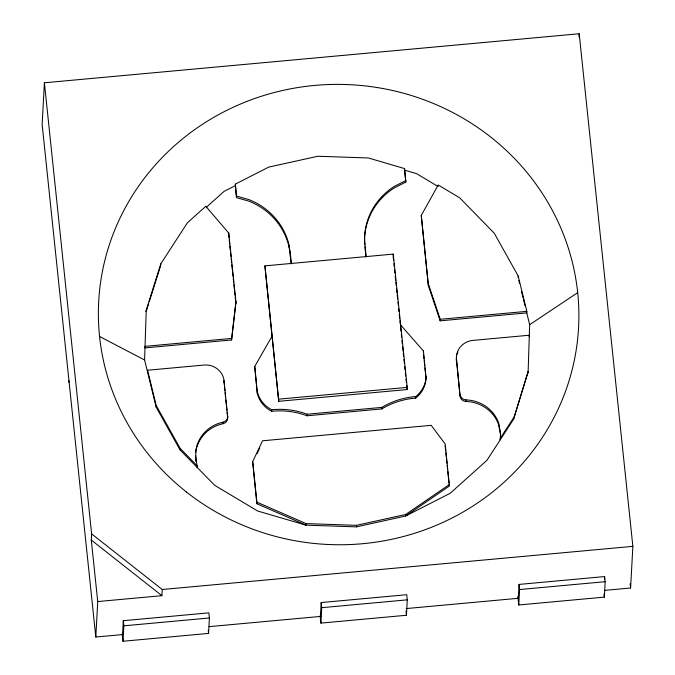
<?xml version="1.0" encoding="UTF-8"?>
<svg xmlns="http://www.w3.org/2000/svg" width="675" height="675" viewBox="0 0 675 675"><rect width="100%" height="100%" fill="white"/><g stroke="black" fill="none" stroke-linecap="round" stroke-linejoin="round"><path stroke-width="1.01" d="M513.515 419.318L528.179 371.503L513.515 419.318L486.92 460.342L450.124 493.324L405.616 516.012L356.442 526.871L305.952 525.15L257.588 510.975L214.65 485.3L180.048 449.888L156.161 407.143L144.593 359.986L146.239 310.078L160.81 263.807L187.405 222.784L205.807 206.288L228.741 233.078L235.946 301.852L231.601 339.955L144.99 347.895L145.066 346.351L231.677 338.411L235.946 301.852M528.095 373.047L529.656 324.683L526.264 310.871M604.387 590.406L630.602 588.001L632.863 546.353L579.192 33.75L44.398 82.78L42.137 124.428L95.808 637.031L123.069 634.534M68.892 382.269L68.977 380.734M95.808 637.031L97.732 601.56L91.285 540.042L91.623 533.874L44.398 82.78M122.546 634.584L123.297 620.696L208.87 612.858L209.402 617.979L208.567 633.403L123.002 641.25L122.234 633.96M123.002 641.25L123.837 625.826L123.297 620.696M146.239 310.078L146.154 311.622L148.694 303.573M147.488 371.773L147.572 370.229L203.993 365.057A18.352 17.584 3.1 0 1 224.092 380.886L227.669 417.437A6.134 5.872 3.1 0 1 222.927 423.731A35.319 33.826 3.1 0 0 195.725 452.318M160.726 265.351L160.81 263.807M156.161 407.143L156.237 405.599L147.572 370.229M97.732 601.56L161.907 595.671L162.236 589.503L91.623 533.874M180.048 449.888L180.132 448.343L156.237 405.599M195.531 455.92L197.353 467.598L196.805 465.598M228.741 233.078L228.985 237.752M224.218 384.488L224.092 380.886M291.178 263.883L289.17 247.463A66.758 63.939 3.1 0 0 248.991 201.218L236.503 197.615L235.339 184.132L268.718 167.105L317.891 156.254L368.373 157.975L404.646 168.607L405.818 182.09L394.31 187.895A66.758 63.939 3.1 0 0 364.492 240.562L364.686 244.645M222.927 423.731L223.012 422.187A6.134 5.872 3.1 0 0 227.753 415.901M236.503 197.615L235.339 184.132M231.601 339.955L231.677 338.411M272.438 335.534L254.737 366.432L257.327 393.5A28.198 27.017 3.1 0 0 271.671 411.303A75.17 71.997 3.1 0 1 307.083 415.775L381.831 408.923A75.17 71.997 3.1 0 1 415.64 398.107A28.198 27.017 3.1 0 0 426.018 378.034L423.427 350.966L400.646 325.004M252.678 461.666L256.829 503.71L305.952 525.15L306.037 523.606L256.913 502.166L252.678 461.666L262.524 440.792L431.215 425.326L445.205 444.015L449.356 486.059L405.616 516.012L405.7 514.468L449.44 484.515M257.327 393.5L254.737 366.432M264.912 265.874L278.75 401.313L407.101 389.543L407.219 387.382L393.263 254.104L264.912 265.874L278.75 401.313M256.829 503.71L256.913 502.166M271.671 411.303L271.755 409.759A28.198 27.017 3.1 0 1 257.411 391.956M289.17 247.463L289.254 245.919A66.758 63.939 3.1 0 0 249.075 199.673L236.587 196.071M289.988 252.517L289.254 245.919M307.083 415.775L307.167 414.231L381.907 407.379A75.17 71.997 3.1 0 1 415.724 396.562A28.198 27.017 3.1 0 0 426.102 376.49M320.423 616.444L321.173 602.556L406.738 594.709L407.278 599.839L406.443 615.263L320.878 623.109L320.11 615.819M320.878 623.109L321.713 607.686L321.173 602.556M364.492 240.562L364.567 239.017A66.758 63.939 3.1 0 1 394.394 186.351L405.903 180.546M356.442 526.871L356.527 525.327L405.7 514.468M381.831 408.923L381.907 407.379M393.188 255.547L393.263 254.104M421.267 215.426L428.389 285.744L440.151 320.836L526.762 312.888L526.846 311.352L518.172 275.982L494.277 233.238L459.683 197.817L438.21 184.984L421.267 215.426L428.389 285.744M415.64 398.107L415.724 396.562M423.343 352.51L423.427 350.966M440.151 320.836L440.235 319.292L428.473 284.2M500.496 434.683L498.597 424.567A35.438 33.944 3.1 0 0 466.02 401.465A6.143 5.889 3.1 0 1 460.072 396.141L456.494 359.581A18.352 17.584 3.1 0 1 472.922 340.402L529.343 335.23L529.259 336.774M460.072 396.141L456.494 359.581M466.02 401.465L466.104 399.921A6.143 5.889 3.1 0 1 460.156 394.597M518.088 277.518L518.172 275.982M517.987 597.679L518.754 604.969L604.319 597.122L605.154 581.698L604.614 576.568L519.05 584.415L518.299 598.295L518.079 596.211M518.754 604.969L519.59 589.545L519.05 584.415M579.023 36.872L579.192 33.75M604.454 579.547L604.614 576.568M149.327 301.565L160.414 266.355M257.065 453.718L259.748 448.031M513.599 417.774L500.302 438.286L500.217 439.83L500.572 433.139L498.682 423.031A35.438 33.944 3.1 0 0 466.104 399.921M206.491 207.149L224.125 191.346L235.254 185.667M529.656 324.683L577.682 292.655M440.235 319.292L526.846 311.352M278.868 399.153L407.219 387.382M162.236 589.503L632.863 546.353M123.837 625.826L209.402 617.979M321.713 607.686L407.278 599.839M519.59 589.545L605.154 581.698M209.056 626.653L321.258 616.359M406.198 608.572L518.4 598.286M306.037 523.606L356.527 525.327M404.561 170.151L416.652 173.694L438.126 186.528M99.571 336.488L144.593 359.986M91.285 540.042L161.907 595.671M180.132 448.343L197.429 466.054M518.83 280.555L519.581 283.584M521.556 291.668L523.049 297.734M523.538 299.751L525.023 305.817M195.885 461.573L195.809 450.773A35.319 33.826 3.1 0 1 223.012 422.187M630.163 583.808L630.602 588.001M603.99 594L604.319 597.122M445.12 445.559L445.66 450.748M445.88 452.832L446.318 456.983M446.529 459.059L446.968 463.21M447.188 465.294L447.618 469.446M447.837 471.521L449.035 482.946M404.671 171.146L405.818 182.09M423.562 354.552L423.984 358.636M424.204 360.678L424.735 365.782M424.946 367.824L425.377 371.908M425.587 373.95L426.018 378.034M393.154 256.264L393.584 260.432M393.913 263.554L394.242 266.676M394.571 269.806L394.892 272.928M395.221 276.05L395.66 280.218M395.879 282.293L396.2 285.424M396.529 288.546L396.968 292.705M397.187 294.789L397.617 298.957M397.946 302.079L398.275 305.201M398.604 308.332L398.925 311.453M399.254 314.575L399.693 318.743M399.912 320.819L400.233 323.949M400.562 327.071L401.001 331.231M401.33 334.361L401.65 337.483M401.979 340.605L402.308 343.727M402.637 346.857L403.068 351.017M403.287 353.101L403.616 356.223M403.945 359.345L404.376 363.513M404.705 366.635L405.034 369.757M405.363 372.887L405.683 376.009M406.012 379.131L406.342 382.252M406.671 385.383L407.101 389.543M406.004 611.094L406.443 615.263M366.12 256.525L364.567 239.017M364.846 246.696L365.276 250.83M365.496 252.897L365.926 257.032M290.073 250.973L291.372 263.377M229.205 239.836L229.643 244.004M229.863 246.088L230.293 250.256M230.512 252.34L230.951 256.508M231.171 258.593L231.601 262.761M231.82 264.845L232.369 270.051M232.588 272.135L233.027 276.303M233.238 278.387L233.677 282.555M233.896 284.639L234.335 288.807M234.554 290.891L234.984 295.059M235.204 297.143L235.862 303.396M224.438 386.547L224.868 390.665M225.087 392.723L225.517 396.849M225.838 399.938L226.268 404.055M226.488 406.114L226.918 410.231M227.129 412.29L227.669 417.437M208.238 630.281L208.567 633.403M223.779 380.911A18.352 17.584 3.1 0 1 224.007 382.43M456.41 361.125A18.352 17.584 3.1 0 1 456.553 356.535M457.093 354.299A18.352 17.584 3.1 0 1 457.937 352.148M271.755 409.759A75.17 71.997 3.1 0 1 307.167 414.231M186.553 492.092A240.283 230.15 3.1 0 0 575.75 352.704A240.283 230.15 3.1 0 0 253.581 98.913A240.283 230.15 3.1 0 0 186.553 492.092"/></g></svg>
